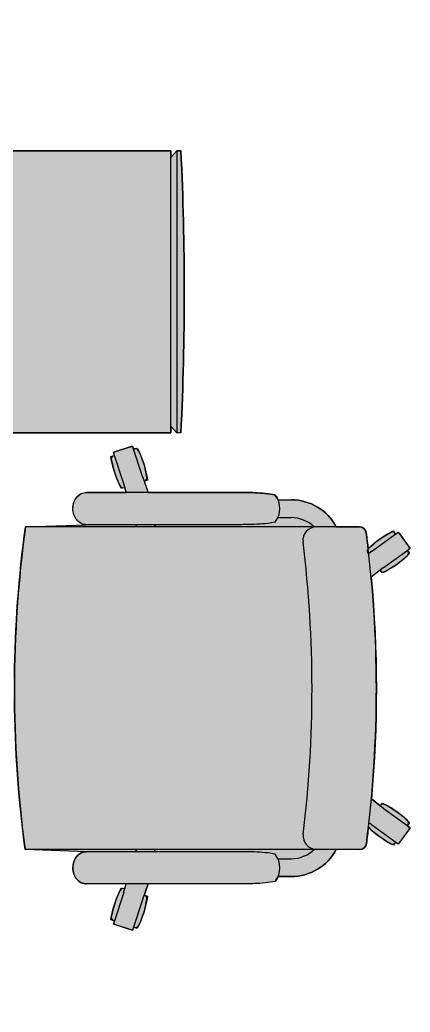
# Model space of a CAD drawing. Header units: millimetres. Extents: x 0 to 199210, y 0 to 94205.
# Drawn here: x 31438 to 32019, y 10486 to 11964 of the extents above; entities that cross this region are included whole.
import ezdxf

# ---------------------------------------------------------------- set-up
doc = ezdxf.new("R2010")
doc.units = ezdxf.units.MM
doc.layers.add('0-L-FUR', color=11, linetype='Continuous')

# ---------------------------------------------------------------- blocks, each defined once
blk = doc.blocks.new('Xr-PLAN$0$Xr-PLAN$0$A$C3A89022E')
h = blk.add_hatch(color=255)
h.dxf.hatch_style = 1
edge = h.paths.add_edge_path()
edge.add_line((2675.408702053479, 4122.422747667311), (2675.408702053479, 4112.422747667311))
edge.add_line((2675.408702053479, 4112.422747667311), (2684.408702054876, 4122.422747667311))
edge.add_line((2684.408702054876, 4122.422747667311), (2690.408702054005, 4122.422747667311))
edge.add_arc((-1717.091297944648, 3912.422747667321), 4412.499999998653, -2.727855063206789, 2.7278550632066185, ccw=False)
edge.add_line((2690.408702054004, 3702.422747667311), (2684.408702054876, 3702.422747667311))
edge.add_line((2684.408702054876, 3702.422747667311), (2675.408702053479, 3712.422747667311))
edge.add_line((2675.408702053479, 3712.422747667311), (2675.408702053479, 3702.422747667311))
edge.add_line((2675.408702053479, 3702.422747667311), (2365.408702055787, 3702.422747667311))
edge.add_line((2365.408702055787, 3702.422747667311), (2365.408702055739, 3344.750176273481))
edge.add_arc((2374.363330116845, 3195.017699381234), 150.0000000000003, 79.99266218586479, 93.42245084139142, ccw=False)
edge.add_line((2400.429475057288, 3342.735525278937), (2400.429475057288, 3337.629251501908))
edge.add_line((2400.429475057288, 3337.629251501908), (2442.734113429909, 3338.941453096366))
edge.add_arc((4242.644094976478, 3320.93983291871), 1799.999999999998, 172.2874549339041, 179.4269810807073, ccw=False)
edge.add_line((2458.92718419527, 3562.505522107254), (2549.609747063005, 3565.746279183324))
edge.add_arc((2549.609747063005, 3582.514074152233), 16.76779496890913, 243.5700380696205, 269.9999999999984, ccw=False)
edge.add_arc((2551.346476528167, 3586.008104011034), 20.66965015450426, 219.8055710360878, 243.5700380696237, ccw=False)
edge.add_arc((2554.06407941331, 3588.272773077471), 24.20717632710144, 199.0435461728898, 219.8055710360863, ccw=False)
edge.add_arc((2558.33290951632, 3589.746279185353), 28.72316245399958, 180.0000000040475, 199.0435461728921, ccw=False)
edge.add_arc((2558.331587783503, 3589.470730701396), 28.72316245434772, 151.3645656163341, 179.4503388246324, ccw=False)
edge.add_arc((2551.346476528996, 3593.484454355092), 20.66965015502817, 116.42996193649859, 151.8504546877328, ccw=False)
edge.add_arc((2549.609747063253, 3596.978484214125), 16.76779496896614, 90.00000000000159, 116.42996193650009, ccw=False)
edge.add_line((2549.609747063252, 3613.746279183091), (2608.912585594575, 3613.746279183091))
edge.add_line((2608.912585594575, 3613.746279183091), (2606.733905740276, 3621.233941513112))
edge.add_line((2606.733905740276, 3621.233941513112), (2601.877550788947, 3619.656016138815))
edge.add_arc((2734.31066991843, 3690.09371171183), 150.0000000000013, 188.8186981018154, 208.0073378133575, ccw=False)
edge.add_line((2586.083909483415, 3667.09746221455), (2591.479452838905, 3668.850580522342))
edge.add_line((2591.479452838905, 3668.850580522342), (2589.92794865645, 3673.625619402826))
edge.add_line((2589.92794865645, 3673.625619402826), (2618.459644144769, 3682.896129234002))
edge.add_line((2618.459644144769, 3682.896129234002), (2620.011148327295, 3678.12109035364))
edge.add_line((2620.011148327295, 3678.12109035364), (2625.406691683268, 3679.874208658856))
edge.add_arc((2491.971867156565, 3611.353061532383), 149.9999999999993, 7.99266218706282, 27.181301897269577, ccw=False)
edge.add_line((2640.514749813528, 3632.210003109696), (2635.617401283729, 3630.618758111102))
edge.add_line((2635.617401283729, 3630.618758111102), (2641.686828265316, 3613.746279183091))
edge.add_line((2641.686828265316, 3613.746279183091), (2777.609747066237, 3613.746279183091))
edge.add_arc((2777.609747066243, 3027.297383474815), 586.4488957082758, 87.8098552388351, 90.00000000000063, ccw=False)
edge.add_arc((2788.724128623332, 3317.916056396289), 295.6177719817481, 84.72490148685199, 87.8098552388343, ccw=False)
edge.add_arc((2804.996385545477, 3494.158424895367), 118.6257981538221, 77.3703837331384, 84.72490148685512, ccw=False)
edge.add_arc((2803.809747063439, 3589.746279183323), 33.79999999999971, 22.72724740339902, 36.63222431202348, ccw=False)
edge.add_line((2834.985327975816, 3602.804730652613), (2854.442212159629, 3602.804730651985))
edge.add_arc((2854.442212159629, 3526.504730651985), 76.30000000000018, 28.153289868650802, 90, ccw=False)
edge.add_line((2921.715037390878, 3562.505522107254), (2956.300381704583, 3562.505522107254))
edge.add_arc((2956.300381702715, 3552.505522107254), 10, 7.432975154877909, 89.99999998929923, ccw=False)
edge.add_arc((1181.341978925176, 3320.939832918714), 1799.999999999988, 6.6575949383960165, 7.432975156262785, ccw=False)
edge.add_arc((3074.219994914602, 3422.518175223742), 149.9999999999995, 116.81869810248841, 134.4355134866732, ccw=False)
edge.add_line((3006.54467398273, 3556.383969722441), (3009.879303164802, 3551.794246407051))
edge.add_line((3009.879303164802, 3551.794246407051), (3013.941193847926, 3554.745382732401))
edge.add_line((3013.941193847926, 3554.745382732401), (3031.574751417174, 3530.474872901606))
edge.add_line((3031.574751417174, 3530.474872901606), (3027.512860733516, 3527.523736575868))
edge.add_line((3027.512860733516, 3527.523736575868), (3030.847489913399, 3522.934013259568))
edge.add_arc((2924.446378013468, 3628.663873689145), 149.9999999999986, 295.9926621878456, 315.1813018978603, ccw=False)
edge.add_line((2990.184783346846, 3493.836346587948), (2987.183390922515, 3497.967408849408))
edge.add_line((2987.183390922515, 3497.967408849408), (2973.623136638342, 3487.457855085418))
edge.add_arc((1181.34197892516, 3320.939832918712), 1800.000000000004, -5.21409121173042, 5.308022808348596, ccw=False)
edge.add_line((2973.8937202229, 3157.36032695768), (2987.218750737337, 3147.030016004494))
edge.add_line((2987.218750737337, 3147.030016004494), (2990.245478582277, 3151.195949490626))
edge.add_arc((2924.507073253743, 3016.368422387066), 149.9999999999995, 44.81869810266761, 64.00733781421297, ccw=False)
edge.add_line((3030.908185152701, 3122.098282817624), (3027.573555973639, 3117.508559500137))
edge.add_line((3027.573555973639, 3117.508559500137), (3031.635446656766, 3114.55742317475))
edge.add_line((3031.635446656766, 3114.55742317475), (3014.001889088978, 3090.28691334287))
edge.add_line((3014.001889088978, 3090.28691334287), (3009.939998404721, 3093.23804966914))
edge.add_line((3009.939998404721, 3093.23804966914), (3006.605369222472, 3088.648326354042))
edge.add_arc((3074.28069015487, 3222.514120852477), 150.0000000000009, 225.7107114369254, 243.18130189728691, ccw=False)
edge.add_arc((1181.341978913931, 3320.939832821153), 1800.000000000005, 352.65482085982626, 353.4348512174512, ccw=False)
edge.add_arc((2956.653132670442, 3092.094235643177), 10.00000000000048, 270.0000000000026, 352.65482085670055, ccw=False)
edge.add_line((2956.653132670443, 3082.094235643177), (2921.71503739094, 3082.094235643177))
edge.add_arc((2854.442212159628, 3118.09502709833), 76.30000000000022, 270.00000000000034, 331.8467101314488, ccw=False)
edge.add_line((2854.442212159629, 3041.79502709833), (2834.985327975816, 3041.7950270984))
edge.add_arc((2803.809747063453, 3054.853478567724), 33.80000000000052, 325.79675789828633, 337.27275259653976, ccw=False)
edge.add_arc((2830.538199939189, 3035.853478566242), 1.225795457855838, 282.5658952640019, 359.9999999415044, ccw=False)
edge.add_arc((2804.996385549122, 3150.441332855177), 118.6257981532514, 275.27509851501645, 282.5658952640138, ccw=False)
edge.add_arc((2788.724128621176, 3326.683701354442), 295.6177719818965, 272.19014475953975, 275.27509851501543, ccw=False)
edge.add_arc((2777.609747072311, 3617.302374275968), 586.4488957081626, 270.0000000000012, 272.1901447595421, ccw=False)
edge.add_line((2777.609747072323, 3030.853478567805), (2641.686828265316, 3030.853478567805))
edge.add_line((2641.686828265316, 3030.853478567805), (2635.617401283747, 3013.980999639673))
edge.add_line((2635.617401283747, 3013.980999639673), (2640.514749813321, 3012.389754639139))
edge.add_arc((2491.971867156565, 3033.246696217932), 149.9999999999998, 332.8186981021831, 352.00733781236636, ccw=False)
edge.add_line((2625.406691682614, 2964.725549090184), (2620.011148327426, 2966.478667397099))
edge.add_line((2620.011148327426, 2966.478667397099), (2618.459644144903, 2961.703628516708))
edge.add_line((2618.459644144903, 2961.703628516708), (2589.927948656735, 2970.974138348239))
edge.add_line((2589.927948656735, 2970.974138348239), (2591.479452839072, 2975.749177228385))
edge.add_line((2591.479452839072, 2975.749177228385), (2586.083909483611, 2977.502295537143))
edge.add_arc((2734.310669918429, 2954.506046038601), 150.0000000000004, 151.992662187287, 171.181301897697, ccw=False)
edge.add_line((2601.877550788155, 3024.943741610126), (2606.733905740296, 3023.365816237661))
edge.add_line((2606.733905740296, 3023.365816237661), (2608.912585594575, 3030.853478567806))
edge.add_line((2608.912585594575, 3030.853478567806), (2549.609747062013, 3030.853478567806))
edge.add_arc((2549.609747062013, 3047.621273536481), 16.76779496867493, 243.5700380453024, 270, ccw=False)
edge.add_arc((2551.346476528996, 3051.115303395223), 20.669650155028, 219.8055710468794, 243.5700380453012, ccw=False)
edge.add_arc((2554.064079413308, 3053.379972461837), 24.20717632710039, 199.0435461728895, 219.8055710468822, ccw=False)
edge.add_arc((2558.332909516322, 3054.853478569718), 28.72316245400085, 180.0000000040466, 199.0435461728883, ccw=False)
edge.add_arc((2558.331587782119, 3054.577930086286), 28.72316245295896, 151.3645656107205, 179.4503388256527, ccw=False)
edge.add_arc((2551.346476528997, 3058.591653739572), 20.66965015503026, 116.429961925588, 151.8504546807749, ccw=False)
edge.add_arc((2549.609747063996, 3062.085683598779), 16.76779496914287, 89.99999999999687, 116.42996192558371, ccw=False)
edge.add_line((2549.609747063997, 3078.853478567922), (2458.560918478789, 3082.094235643172))
edge.add_arc((4242.644094976482, 3320.939832918711), 1800.000000000002, 180.4774037481434, 187.6251804422413, ccw=False)
edge.add_line((2442.706578624996, 3305.941925382963), (2400.429475057288, 3307.259347034038))
edge.add_line((2400.429475057288, 3307.259347034038), (2400.429475057288, 3302.109970055686))
edge.add_arc((2374.363330116843, 3449.827795953388), 149.9999999999997, 266.57754915860704, 280.0073378141359, ccw=False)
edge.add_line((2365.408702055733, 3300.095319061141), (2365.408702055629, 2522.422747667311))
edge.add_line((2365.408702055629, 2522.422747667311), (2675.408702053945, 2522.422747667311))
edge.add_line((2675.408702053945, 2522.422747667311), (2675.408702053945, 2512.422747667311))
edge.add_line((2675.408702053945, 2512.422747667311), (2684.408702055342, 2522.422747667311))
edge.add_line((2684.408702055342, 2522.422747667311), (2690.408702054469, 2522.422747667311))
edge.add_arc((-1717.091297944186, 2312.422747667311), 4412.499999998658, -2.7278550632066185, 2.7278550632066185, ccw=False)
edge.add_line((2690.408702054469, 2102.422747667311), (2684.408702055341, 2102.422747667311))
edge.add_line((2684.408702055341, 2102.422747667311), (2675.408702053945, 2112.422747667311))
edge.add_line((2675.408702053945, 2112.422747667311), (2675.408702053945, 2102.422747667311))
edge.add_line((2675.408702053945, 2102.422747667311), (2365.408702055573, 2102.422747667312))
edge.add_line((2365.408702055573, 2102.422747667312), (2365.408702055525, 1744.750176273441))
edge.add_arc((2374.36333011731, 1595.017699381235), 149.9999999999998, 79.99266218586462, 93.42245084165143, ccw=False)
edge.add_line((2400.429475057754, 1742.735525278937), (2400.429475057754, 1737.629251502211))
edge.add_line((2400.429475057754, 1737.629251502211), (2442.734113430374, 1738.941453096366))
edge.add_arc((4242.644094976944, 1720.93983291871), 1799.999999999998, 172.2874549339041, 179.4269810807073, ccw=False)
edge.add_line((2458.927184195736, 1962.505522107254), (2549.609747064214, 1965.746279183091))
edge.add_arc((2549.609747064214, 1982.514074152176), 16.76779496908443, 243.570038083802, 270, ccw=False)
edge.add_arc((2551.346476528356, 1986.008104011092), 20.66965015432882, 219.8055710324993, 243.57003808380222, ccw=False)
edge.add_arc((2554.064079413775, 1988.272773077471), 24.20717632710132, 199.0435461728956, 219.8055710324997, ccw=False)
edge.add_arc((2558.332909516786, 1989.746279185352), 28.72316245399995, 180.0000000040462, 199.0435461728943, ccw=False)
edge.add_arc((2558.331587783623, 1989.470730701572), 28.72316245400044, 151.3645656165051, 179.4503388249764, ccw=False)
edge.add_arc((2551.346476529186, 1993.484454355034), 20.6696501548531, 116.42996192960581, 151.8504546874989, ccw=False)
edge.add_arc((2549.609747063965, 1996.978484214067), 16.76779496902418, 90, 116.4299619296028, ccw=False)
edge.add_line((2549.609747063965, 2013.746279183091), (2608.912585595041, 2013.746279183091))
edge.add_line((2608.912585595041, 2013.746279183091), (2606.733905740758, 2021.233941513118))
edge.add_line((2606.733905740758, 2021.233941513118), (2601.877550789412, 2019.656016138815))
edge.add_arc((2734.310669918894, 2090.093711711829), 150.0000000000002, 188.8186981021314, 208.0073378133571, ccw=False)
edge.add_line((2586.083909484008, 2067.097462213731), (2591.479452839369, 2068.850580522458))
edge.add_line((2591.479452839369, 2068.850580522458), (2589.927948656959, 2073.625619402812))
edge.add_line((2589.927948656959, 2073.625619402812), (2618.459644145129, 2082.896129234343))
edge.add_line((2618.459644145129, 2082.896129234343), (2620.011148327754, 2078.121090353638))
edge.add_line((2620.011148327754, 2078.121090353638), (2625.406691683734, 2079.874208658857))
edge.add_arc((2491.97186715703, 2011.353061532384), 149.9999999999997, 7.992662187676103, 27.18130189726918, ccw=False)
edge.add_line((2640.51474981377, 2032.210003111288), (2635.617401284307, 2030.618758110789))
edge.add_line((2635.617401284307, 2030.618758110789), (2641.686828265781, 2013.746279183091))
edge.add_line((2641.686828265781, 2013.746279183091), (2777.609747060612, 2013.746279183091))
edge.add_arc((2777.609747060613, 1427.297383474699), 586.4488957083927, 87.8098552355093, 90.00000000000011, ccw=False)
edge.add_arc((2788.724128634604, 1717.916056396343), 295.6177719810476, 84.72490149122302, 87.80985523550862, ccw=False)
edge.add_arc((2804.996385543165, 1894.158424895544), 118.6257981542492, 77.3703837318057, 84.72490149120921, ccw=False)
edge.add_arc((2803.809747063904, 1989.746279183325), 33.79999999999946, 22.727247402753505, 36.632224311998414, ccw=False)
edge.add_line((2834.985327976428, 2002.804730652264), (2854.442212160095, 2002.804730652101))
edge.add_arc((2854.442212160095, 1926.504730652101), 76.30000000000018, 28.153289868552122, 90.0000000000004, ccw=False)
edge.add_line((2921.715037391406, 1962.505522107254), (2956.300381705048, 1962.505522107254))
edge.add_arc((2956.300381703181, 1952.505522107255), 9.999999999999773, 7.432975154876885, 89.99999998930178, ccw=False)
edge.add_arc((1181.341978925623, 1720.939832918749), 1800.000000000002, 6.657594938394823, 7.432975156261591, ccw=False)
edge.add_arc((3074.219994915067, 1822.518175223739), 150.0000000000005, 116.81869810248759, 134.4355134866726, ccw=False)
edge.add_line((3006.544673983196, 1956.38396972244), (3009.879303165264, 1951.794246407055))
edge.add_line((3009.879303165264, 1951.794246407055), (3013.941193848351, 1954.745382732367))
edge.add_line((3013.941193848351, 1954.745382732367), (3031.574751417347, 1930.474872901515))
edge.add_line((3031.574751417347, 1930.474872901515), (3027.51286073393, 1927.52373657594))
edge.add_line((3027.51286073393, 1927.52373657594), (3030.847489913865, 1922.934013259568))
edge.add_arc((2924.446378013934, 2028.663873689146), 149.9999999999995, 295.99266218744685, 315.1813018978599, ccw=False)
edge.add_line((2990.184783346374, 1893.836346587491), (2987.183390923143, 1897.967408849534))
edge.add_line((2987.183390923143, 1897.967408849534), (2973.623136638807, 1887.457855085418))
edge.add_arc((1181.341978925626, 1720.939832918711), 1800.000000000004, -5.214091211740822, 5.308022808348596, ccw=False)
edge.add_line((2973.893720223336, 1557.360326957354), (2987.21875073711, 1547.030016004937))
edge.add_line((2987.21875073711, 1547.030016004937), (2990.245478585598, 1551.195949489234))
edge.add_arc((2924.507073254208, 1416.368422387067), 149.9999999999995, 44.81869810266687, 64.00733781299908, ccw=False)
edge.add_line((3030.908185153166, 1522.098282817624), (3027.573555974105, 1517.508559500137))
edge.add_line((3027.573555974105, 1517.508559500137), (3031.635446657052, 1514.557423174879))
edge.add_line((3031.635446657052, 1514.557423174879), (3014.001889089463, 1490.286913342872))
edge.add_line((3014.001889089463, 1490.286913342872), (3009.939998405176, 1493.238049669126))
edge.add_line((3009.939998405176, 1493.238049669126), (3006.605369222938, 1488.648326354042))
edge.add_arc((3074.280690155335, 1622.514120852476), 149.9999999999999, 225.7107114369256, 243.1813018972873, ccw=False)
edge.add_arc((1181.341978914397, 1720.939832821153), 1800.000000000005, 352.65482085982626, 353.4348512174512, ccw=False)
edge.add_arc((2956.653132670908, 1492.094235643177), 10.00000000000048, 270.0000000000026, 352.65482085670055, ccw=False)
edge.add_line((2956.653132670908, 1482.094235643177), (2921.715037391219, 1482.094235643177))
edge.add_arc((2854.442212160094, 1518.095027098679), 76.29999999999993, 270, 331.84671013115104, ccw=False)
edge.add_line((2854.442212160094, 1441.795027098679), (2834.985327976282, 1441.795027098633))
edge.add_arc((2803.809747063849, 1454.853478567791), 33.80000000000066, 325.79675789849574, 337.2727525968445, ccw=False)
edge.add_arc((2830.538199939655, 1435.853478566242), 1.225795457855838, 282.5658952640042, 359.99999994942215, ccw=False)
edge.add_arc((2804.996385549588, 1550.441332855177), 118.6257981532512, 275.27509851501645, 282.5658952640139, ccw=False)
edge.add_arc((2788.724128621642, 1726.683701354438), 295.6177719818924, 272.19014475893977, 275.2750985150153, ccw=False)
edge.add_arc((2777.60974707582, 2017.302374276023), 586.4488957081012, 270.0000000000012, 272.1901447589423, ccw=False)
edge.add_line((2777.609747075832, 1430.853478567922), (2641.686828265782, 1430.853478567922))
edge.add_line((2641.686828265782, 1430.853478567922), (2635.617401284223, 1413.980999639904))
edge.add_line((2635.617401284223, 1413.980999639904), (2640.514749813547, 1412.389754637432))
edge.add_arc((2491.97186715703, 1433.24669621793), 149.9999999999996, 332.81869810218376, 352.0073378117087, ccw=False)
edge.add_line((2625.40669168308, 1364.725549090184), (2620.011148327892, 1366.478667397098))
edge.add_line((2620.011148327892, 1366.478667397098), (2618.459644145442, 1361.703628516935))
edge.add_line((2618.459644145442, 1361.703628516935), (2589.927948657127, 1370.974138348246))
edge.add_line((2589.927948657127, 1370.974138348246), (2591.479452839469, 1375.749177228407))
edge.add_line((2591.479452839469, 1375.749177228407), (2586.08390948422, 1377.502295538073))
edge.add_arc((2734.310669918894, 1354.506046038601), 150.0000000000007, 151.9926621872869, 171.1813018973372, ccw=False)
edge.add_line((2601.87755078862, 1424.943741610126), (2606.733905740748, 1423.365816237666))
edge.add_line((2606.733905740748, 1423.365816237666), (2608.912585595041, 1430.853478567922))
edge.add_line((2608.912585595041, 1430.853478567922), (2549.609747062231, 1430.853478567922))
edge.add_arc((2549.609747062232, 1447.621273536539), 16.7677949686165, 243.5700380416597, 269.99999999999693, ccw=False)
edge.add_arc((2551.346476529461, 1451.115303395225), 20.66965015502898, 219.8055710468649, 243.57003804166652, ccw=False)
edge.add_arc((2554.064079413774, 1453.379972461836), 24.2071763271003, 199.0435461714179, 219.8055710468635, ccw=False)
edge.add_arc((2558.332909517481, 1454.853478569834), 28.72316245469482, 180.0000000038135, 199.0435461714163, ccw=False)
edge.add_arc((2558.331587782238, 1454.577930086523), 28.72316245261196, 151.3645656133722, 179.4503388256547, ccw=False)
edge.add_arc((2551.34647652891, 1458.591653739456), 20.669650154679, 116.42996192271289, 151.8504546833348, ccw=False)
edge.add_arc((2549.609747064214, 1462.085683598488), 16.76779496908466, 90, 116.42996192271181, ccw=False)
edge.add_line((2549.609747064214, 1478.853478567573), (2458.560918479254, 1482.094235643172))
edge.add_arc((4242.644094976945, 1720.939832918708), 1799.999999999999, 180.4774037481545, 187.6251804422413, ccw=False)
edge.add_line((2442.706578625464, 1705.941925382613), (2400.429475057754, 1707.259347033589))
edge.add_line((2400.429475057754, 1707.259347033589), (2400.429475057754, 1702.109970056036))
edge.add_arc((2374.363330117309, 1849.827795953736), 149.9999999999984, 266.57754915834687, 280.0073378141362, ccw=False)
edge.add_line((2365.408702055519, 1700.095319061531), (2365.408702055339, 357.4227476673032))
edge.add_line((2365.408702055339, 357.4227476673032), (1696.728673817008, 357.4227476673095))
edge.add_line((1696.728673817008, 357.4227476673095), (1696.728673816, 195.1385802561563))
edge.add_arc((1676.72667361598, 195.1385802561562), 20.00200020001989, -90, 2.8421709430404007e-13, ccw=False)
edge.add_line((1676.72667361598, 175.1365800561362), (1666.725673516084, 175.1365800561362))
edge.add_arc((1666.725673515699, 195.1385802561562), 20.00200020002001, 179.9999999999997, 270.00000000110526, ccw=False)
edge.add_line((1646.723673315679, 195.1385802561563), (1646.723673315903, 357.4227476673104))
edge.add_line((1646.723673315903, 357.4227476673104), (1626.721673116903, 357.4227476673104))
edge.add_line((1626.721673116903, 357.4227476673104), (1626.721673115801, 183.625315742931))
edge.add_arc((1586.717672715778, 183.6253157429512), 40.00400040002273, 294.83458750328526, 359.999999999971, ccw=False)
edge.add_arc((1414.065926055771, 481.6927386958984), 384.3139954290269, 240.46433719254838, 299.53566280893875, ccw=False)
edge.add_arc((1241.414179393905, 183.6253157429309), 40.00400040004097, 179.9999999999999, 245.16541251335872, ccw=False)
edge.add_line((1201.410178993864, 183.625315742931), (1201.410178994554, 357.422747667315))
edge.add_line((1201.410178994554, 357.422747667315), (1181.408178795012, 357.422747667315))
edge.add_line((1181.408178795012, 357.422747667315), (1181.408178795402, 195.1385802561563))
edge.add_arc((1161.406178595382, 195.1385802561562), 20.00200020001989, -90, 2.8421709430404007e-13, ccw=False)
edge.add_line((1161.406178595382, 175.1365800561362), (1151.405178494555, 175.1365800561362))
edge.add_arc((1151.405178494169, 195.1385802561562), 20.00200020002001, 179.9999999999997, 270.00000000110526, ccw=False)
edge.add_line((1131.403178294149, 195.1385802561563), (1131.403178294106, 357.4227476673159))
edge.add_line((1131.403178294106, 357.4227476673159), (665.4087020539419, 357.4227476673186))
edge.add_line((665.4087020539419, 357.4227476673186), (665.4087020541219, 1700.095319061553))
edge.add_arc((656.4540739919759, 1849.827795953737), 149.9999999999997, 259.9926621867677, 273.42245084178927, ccw=False)
edge.add_line((630.3879290538607, 1702.109970055625), (630.3879290538607, 1707.259347033653))
edge.add_line((630.3879290538607, 1707.259347033653), (588.1108254842875, 1705.941925382569))
edge.add_arc((-1211.826690867196, 1720.939832918721), 1800.000000000003, 352.37481955775854, 359.52259625184377, ccw=False)
edge.add_line((572.2564856304971, 1482.094235643177), (481.2076570457702, 1478.853478567573))
edge.add_arc((481.2076570457704, 1462.08568359948), 16.76779496809286, 63.570038060049626, 90.00000000000063, ccw=False)
edge.add_arc((479.6718238124716, 1458.493149373444), 20.66965015113024, 28.65302840490142, 64.1902605191811, ccw=False)
edge.add_arc((472.4844945938877, 1454.853478568436), 28.72316245214636, -1.0255121196678374e-09, 28.149545328776924, ccw=False)
edge.add_arc((472.4858163249892, 1455.129027051797), 28.72316245422907, 331.3645655914891, 359.45033882074665, ccw=False)
edge.add_arc((479.4709275793583, 1451.115303390797), 20.66965015147955, 296.4299619450542, 331.85045467124394, ccw=False)
edge.add_arc((481.2076570477539, 1447.621273535548), 16.76779496762538, 270, 296.42996193317595, ccw=False)
edge.add_line((481.2076570477539, 1430.853478567922), (421.9048185151769, 1430.853478567922))
edge.add_line((421.9048185151769, 1430.853478567922), (424.0834983696245, 1423.365816238018))
edge.add_line((424.0834983696245, 1423.365816238018), (428.9398533198855, 1424.943741608966))
edge.add_arc((296.5067341889944, 1354.506046038601), 150.0000000000008, 8.818698102439896, 28.007337812211176, ccw=False)
edge.add_line((444.7334946237579, 1377.502295537497), (439.3379512713855, 1375.749177228765))
edge.add_line((439.3379512713855, 1375.749177228765), (440.8894554540057, 1370.974138348658))
edge.add_line((440.8894554540057, 1370.974138348658), (412.357759964184, 1361.703628517383))
edge.add_line((412.357759964184, 1361.703628517383), (410.8062557817452, 1366.478667397364))
edge.add_line((410.8062557817452, 1366.478667397364), (405.410712428295, 1364.725549089745))
edge.add_arc((538.8455369541184, 1433.246696217932), 149.9999999999997, 187.992662186038, 207.1813018980054, ccw=False)
edge.add_line((390.3026542967818, 1412.389754643275), (395.2000028253669, 1413.980999639396))
edge.add_line((395.2000028253669, 1413.980999639396), (389.1305758439703, 1430.853478567922))
edge.add_line((389.1305758439703, 1430.853478567922), (253.2076570325166, 1430.853478567922))
edge.add_arc((253.2076570325203, 2017.30237437347), 586.4488958055474, 267.80985524186974, 269.99999999999966, ccw=False)
edge.add_arc((242.0932754857841, 1726.683701319849), 295.6177719473651, 264.7249014844385, 267.8098552418704, ccw=False)
edge.add_arc((225.8210185589202, 1550.441332851533), 118.6257981496369, 257.3703837364439, 264.7249014844762, ccw=False)
edge.add_arc((227.0076570472452, 1454.853478567922), 33.79999999999987, 202.7272474033955, 216.6322243157341, ccw=False)
edge.add_line((195.8320761348673, 1441.795027098633), (176.375191949192, 1441.79502709868))
edge.add_arc((176.3751919491915, 1518.09502709868), 76.30000000000041, 208.1532898688495, 270.0000000000003, ccw=False)
edge.add_line((109.1023667180671, 1482.094235643177), (74.16427143791225, 1482.094235643177))
edge.add_arc((74.16427143693244, 1492.094235643177), 10, 187.3451791440274, 270.0000000056139, ccw=False)
edge.add_arc((1849.475425180864, 1720.939832918695), 1800, 186.5651487857526, 187.3451791433083, ccw=False)
edge.add_arc((-43.46328604605421, 1622.514120852474), 149.9999999999998, 296.81869810047596, 314.2892885617372, ccw=False)
edge.add_line((24.21203488111678, 1488.648326351397), (20.87740570534561, 1493.238049669347))
edge.add_line((20.87740570534561, 1493.238049669347), (16.81551502150523, 1490.286913343416))
edge.add_line((16.81551502150523, 1490.286913343416), (-0.8180425478540201, 1514.55742317342))
edge.add_line((-0.8180425478540201, 1514.55742317342), (3.243848136403813, 1517.508559499735))
edge.add_line((3.243848136403813, 1517.508559499735), (-0.09078104581158186, 1522.098282815681))
edge.add_arc((106.3103308550773, 1416.368422387066), 149.9999999999997, 115.99266218659571, 135.1813018983789, ccw=False)
edge.add_line((40.57192552463994, 1551.195949489698), (43.59865337145129, 1547.030016004012))
edge.add_line((43.59865337145129, 1547.030016004012), (56.92368388337218, 1557.360326954994))
edge.add_arc((1849.475425180862, 1720.939832918713), 1800, 174.6919771915761, 185.2140912118163, ccw=False)
edge.add_line((57.19426746790396, 1887.457855087775), (43.63401318601291, 1897.967408849996))
edge.add_line((43.63401318601291, 1897.967408849996), (40.63262076682122, 1893.836346585812))
edge.add_arc((106.3710260958184, 2028.663873689146), 149.9999999999995, 224.8186981021397, 244.0073378140163, ccw=False)
edge.add_line((-0.03008580411324147, 1922.934013259568), (3.304543376273614, 1927.523736576562))
edge.add_line((3.304543376273614, 1927.523736576562), (-0.7573473070219734, 1930.474872902156))
edge.add_line((-0.7573473070219734, 1930.474872902156), (16.87621026091847, 1954.745382733774))
edge.add_line((16.87621026091847, 1954.745382733774), (20.93810094524497, 1951.794246407456))
edge.add_line((20.93810094524497, 1951.794246407456), (24.27273012702153, 1956.38396972244))
edge.add_arc((-43.4025908048409, 1822.518175223736), 149.999999999999, 45.5644865151196, 63.18130189751588, ccw=False)
edge.add_arc((1849.475425165084, 1720.939832783532), 1800, 172.56702483939, 173.3424050571668, ccw=False)
edge.add_arc((74.51702240516904, 1952.505522107255), 9.999999999999844, 89.99999999999778, 172.5670248437254, ccw=False)
edge.add_line((74.51702240516943, 1962.505522107255), (109.1023667178806, 1962.505522107255))
edge.add_arc((176.375191949192, 1926.504730652101), 76.30000000000035, 90, 151.8467101314479, ccw=False)
edge.add_line((176.375191949192, 2002.804730652101), (195.8320761347209, 2002.804730652264))
edge.add_arc((227.0076570471429, 1989.746279183081), 33.79999999999988, 145.7967579050445, 157.272752596798, ccw=False)
edge.add_arc((200.279204169166, 2008.746279184074), 1.225795457855895, 102.56589526738207, 180.0000000727582, ccw=False)
edge.add_arc((225.8210185653927, 1894.158424899196), 118.6257981506306, 95.2750985093204, 102.56589526737912, ccw=False)
edge.add_arc((242.0932754728171, 1717.916056430931), 295.6177719465204, 92.19014476367931, 95.27509850932142, ccw=False)
edge.add_arc((253.2076570477446, 1427.297383377253), 586.4488958058382, 90, 92.19014476367983, ccw=False)
edge.add_line((253.2076570477448, 2013.746279183091), (389.1305758439703, 2013.746279183091))
edge.add_line((389.1305758439703, 2013.746279183091), (395.2000028252819, 2030.618758111295))
edge.add_line((395.2000028252819, 2030.618758111295), (390.3026542965581, 2032.210003105449))
edge.add_arc((538.8455369541177, 2011.353061532382), 149.9999999999995, 152.8186981025414, 172.0073378145753, ccw=False)
edge.add_line((405.4107124276406, 2079.874208659296), (410.8062557818812, 2078.121090353372))
edge.add_line((410.8062557818812, 2078.121090353372), (412.3577599644973, 2082.896129233896))
edge.add_line((412.3577599644973, 2082.896129233896), (440.8894554541716, 2073.625619402399))
edge.add_line((440.8894554541716, 2073.625619402399), (439.3379512714855, 2068.850580522099))
edge.add_line((439.3379512714855, 2068.850580522099), (444.7334946239716, 2067.097462214309))
edge.add_arc((296.5067341889946, 2090.093711711831), 150.0000000000012, 331.99266218714433, 351.1813018980911, ccw=False)
edge.add_line((428.9398533190938, 2019.656016139976), (424.0834983696141, 2021.233941512765))
edge.add_line((424.0834983696141, 2021.233941512765), (421.9048185151773, 2013.746279183091))
edge.add_line((421.9048185151773, 2013.746279183091), (481.2076570460185, 2013.746279183091))
edge.add_arc((481.2076570460187, 1996.978484215058), 16.76779496803283, 63.570038060895115, 90.00000000000063, ccw=False)
edge.add_arc((479.6718238125806, 1993.385949988832), 20.66965015130427, 28.65302840167419, 64.19026051974993, ccw=False)
edge.add_arc((472.484494592499, 1989.746279184071), 28.72316245353495, -1.4903775991115253e-09, 28.149545324615417, ccw=False)
edge.add_arc((472.4858163256814, 1990.021827666941), 28.72316245353439, 331.3645655957564, 359.4503388212477, ccw=False)
edge.add_arc((479.4709275804648, 1986.008104006666), 20.66965015077976, 296.42996194259314, 331.8504546748767, ccw=False)
edge.add_arc((481.2076570457704, 1982.514074151184), 16.76779496809285, 269.9999999999994, 296.42996193995043, ccw=False)
edge.add_line((481.2076570457702, 1965.746279183091), (571.8902199140157, 1962.505522107259))
edge.add_arc((-1211.826690867196, 1720.939832918709), 1800.000000000003, 0.573018919291826, 7.712545066096084, ccw=False)
edge.add_line((588.083290679378, 1738.941453096337), (630.3879290538607, 1737.629251502124))
edge.add_line((630.3879290538607, 1737.629251502124), (630.3879290538607, 1742.735525279347))
edge.add_arc((656.4540739919772, 1595.017699381236), 149.9999999999984, 86.57754915820891, 100.00733781323288, ccw=False)
edge.add_line((665.4087020541278, 1744.750176273419), (665.408702054176, 2102.422747667311))
edge.add_line((665.408702054176, 2102.422747667311), (355.4087020553416, 2102.422747667311))
edge.add_line((355.4087020553416, 2102.422747667311), (355.4087020553416, 2112.422747667311))
edge.add_line((355.4087020553416, 2112.422747667311), (346.4087020553416, 2102.422747667311))
edge.add_line((346.4087020553416, 2102.422747667311), (340.408702055282, 2102.422747667311))
edge.add_arc((4747.908702053945, 2312.422747667316), 4412.499999998665, 177.2721449367934, 182.7278550632067, ccw=False)
edge.add_line((340.4087020552815, 2522.422747667311), (346.4087020553411, 2522.422747667312))
edge.add_line((346.4087020553411, 2522.422747667312), (355.4087020553416, 2512.422747667311))
edge.add_line((355.4087020553416, 2512.422747667311), (355.4087020553416, 2522.422747667312))
edge.add_line((355.4087020553416, 2522.422747667312), (665.4087020542315, 2522.422747667311))
edge.add_line((665.4087020542315, 2522.422747667311), (665.4087020543357, 3300.095319061244))
edge.add_arc((656.4540739915109, 3449.827795953388), 149.9999999999998, 259.9926621867674, 273.422450842049, ccw=False)
edge.add_line((630.387929053395, 3302.109970055275), (630.3879290533946, 3307.259347034103))
edge.add_line((630.3879290533946, 3307.259347034103), (588.1108254838246, 3305.941925382919))
edge.add_arc((-1211.826690867664, 3320.939832918716), 1800.000000000005, 352.37481955775866, 359.5225962518551, ccw=False)
edge.add_line((572.2564856300319, 3082.094235643177), (481.2076570450567, 3078.853478567922))
edge.add_arc((481.2076570450569, 3062.085683599771), 16.76779496815107, 63.57003805920249, 90.0000000000004, ccw=False)
edge.add_arc((479.6718238115332, 3058.493149373516), 20.66965015148079, 28.653028407682086, 64.19026051819532, ccw=False)
edge.add_arc((472.484494593075, 3054.853478568262), 28.72316245249326, -1.1430074664531276e-09, 28.14954533133522, ccw=False)
edge.add_arc((472.485816325218, 3055.12902705161), 28.72316245353503, 331.3645655899828, 359.4503388206417, ccw=False)
edge.add_arc((479.4709275788929, 3051.115303390797), 20.66965015147945, 296.4299619450535, 331.8504546696183, ccw=False)
edge.add_arc((481.2076570470404, 3047.621273535489), 16.76779496768357, 270, 296.4299619340228, ccw=False)
edge.add_line((481.2076570470404, 3030.853478567806), (421.9048185147117, 3030.853478567806))
edge.add_line((421.9048185147117, 3030.853478567806), (424.0834983691452, 3023.365816238014))
edge.add_line((424.0834983691452, 3023.365816238014), (428.9398533194203, 3024.943741608965))
edge.add_arc((296.5067341885288, 2954.5060460386), 150.0000000000009, 8.818698102081214, 28.007337812211006, ccw=False)
edge.add_line((444.7334946234364, 2977.502295536568), (439.3379512708516, 2975.749177228743))
edge.add_line((439.3379512708516, 2975.749177228743), (440.8894554534659, 2970.974138348653))
edge.add_line((440.8894554534659, 2970.974138348653), (412.357759963792, 2961.703628517157))
edge.add_line((412.357759963792, 2961.703628517157), (410.8062557812796, 2966.478667397364))
edge.add_line((410.8062557812796, 2966.478667397364), (405.4107124278294, 2964.725549089745))
edge.add_arc((538.8455369536528, 3033.246696217932), 149.9999999999997, 187.9926621853811, 207.1813018980054, ccw=False)
edge.add_line((390.302654296077, 3012.389754644978), (395.2000028249113, 3013.980999639167))
edge.add_line((395.2000028249113, 3013.980999639167), (389.1305758435046, 3030.853478567806))
edge.add_line((389.1305758435046, 3030.853478567806), (253.207657035096, 3030.853478567806))
edge.add_arc((253.2076570350982, 3617.302374373412), 586.4488958056058, 267.80985524126993, 269.9999999999998, ccw=False)
edge.add_arc((242.0932754853188, 3326.68370131985), 295.6177719473654, 264.7249014844383, 267.8098552412704, ccw=False)
edge.add_arc((225.8210185585258, 3150.441332851526), 118.6257981496367, 257.3703837363016, 264.72490148444143, ccw=False)
edge.add_arc((227.0076570467785, 3054.853478567691), 33.80000000000002, 202.7272474033988, 216.6322243151239, ccw=False)
edge.add_line((195.8320761344012, 3041.7950270984), (176.3751919487263, 3041.795027098331))
edge.add_arc((176.3751919487258, 3118.095027098331), 76.30000000000064, 208.1532898685522, 270.00000000000034, ccw=False)
edge.add_line((109.1023667174145, 3082.094235643177), (74.16427143744659, 3082.094235643177))
edge.add_arc((74.16427143646678, 3092.094235643177), 10, 187.3451791440274, 270.0000000056139, ccw=False)
edge.add_arc((1849.475425180394, 3320.939832918732), 1800, 186.5651487857538, 187.3451791433095, ccw=False)
edge.add_arc((-43.46328604652284, 3222.514120852472), 150.0000000000007, 296.8186981004772, 314.2892885617382, ccw=False)
edge.add_line((24.21203488065157, 3088.648326351396), (20.8774057048704, 3093.238049669361))
edge.add_line((20.8774057048704, 3093.238049669361), (16.81551502105822, 3090.286913343416))
edge.add_line((16.81551502105822, 3090.286913343416), (-0.8180425484974876, 3114.557423173291))
edge.add_line((-0.8180425484974876, 3114.557423173291), (3.243848135937696, 3117.508559499737))
edge.add_line((3.243848135937696, 3117.508559499737), (-0.0907810462776979, 3122.098282815681))
edge.add_arc((106.310330854611, 3016.368422387067), 149.9999999999987, 115.9926621867751, 135.1813018983792, ccw=False)
edge.add_line((40.57192552375182, 3151.195949489492), (43.5986533708865, 3147.030016004031))
edge.add_line((43.5986533708865, 3147.030016004031), (56.9236838828765, 3157.36032695532))
edge.add_arc((1849.475425180397, 3320.939832918712), 1800, 174.6919771915761, 185.2140912118059, ccw=False)
edge.add_line((57.19426746743829, 3487.457855087775), (43.63401318571005, 3497.96740884987))
edge.add_line((43.63401318571005, 3497.96740884987), (40.6326207654156, 3493.83634658627))
edge.add_arc((106.3710260953514, 3628.663873689146), 149.9999999999986, 224.8186981021401, 244.0073378136173, ccw=False)
edge.add_line((-0.03008580457890275, 3522.934013259568), (3.304543375755657, 3527.523736576491))
edge.add_line((3.304543375755657, 3527.523736576491), (-0.7573473077795825, 3530.474872902247))
edge.add_line((-0.7573473077795825, 3530.474872902247), (16.87621026041279, 3554.745382733809))
edge.add_line((16.87621026041279, 3554.745382733809), (20.93810094477612, 3551.794246407451))
edge.add_line((20.93810094477612, 3551.794246407451), (24.27273012655542, 3556.383969722441))
edge.add_arc((-43.40259080531763, 3422.518175223741), 150.0000000000009, 45.56448651511488, 63.18130189751167, ccw=False)
edge.add_arc((1849.47542516463, 3320.939832783491), 1800.000000000017, 172.5670248393888, 173.3424050571656, ccw=False)
edge.add_arc((74.51702240470327, 3552.505522107254), 9.999999999999877, 89.99999999999977, 172.5670248437188, ccw=False)
edge.add_line((74.51702240470331, 3562.505522107254), (109.1023667174768, 3562.505522107254))
edge.add_arc((176.3751919487261, 3526.504730651985), 76.30000000000025, 89.99999999999977, 151.8467101313493, ccw=False)
edge.add_line((176.3751919487263, 3602.804730651985), (195.8320761344012, 3602.804730652613))
edge.add_arc((227.0076570467434, 3589.746279183239), 33.79999999999983, 145.7967579052443, 157.2727525964482, ccw=False)
edge.add_arc((200.2792041687003, 3608.746279184074), 1.225795457855895, 102.56589526605183, 180.0000000698886, ccw=False)
edge.add_arc((225.8210185621874, 3494.158424899022), 118.6257981502049, 95.27509851369342, 102.5658952660554, ccw=False)
edge.add_arc((242.0932754831578, 3317.916056430873), 295.6177719472245, 92.19014476035608, 95.27509851369263, ccw=False)
edge.add_arc((253.2076570411821, 3027.297383377369), 586.4488958057218, 90, 92.19014476035511, ccw=False)
edge.add_line((253.2076570411823, 3613.746279183091), (389.1305758435046, 3613.746279183091))
edge.add_line((389.1305758435046, 3613.746279183091), (395.2000028249286, 3630.618758111608))
edge.add_line((395.2000028249286, 3630.618758111608), (390.3026542958687, 3632.210003103855))
edge.add_arc((538.8455369536514, 3611.353061532383), 149.9999999999987, 152.8186981025414, 172.0073378151899, ccw=False)
edge.add_line((405.410712427175, 3679.874208659296), (410.8062557814092, 3678.121090353375))
edge.add_line((410.8062557814092, 3678.121090353375), (412.3577599639248, 3682.896129233554))
edge.add_line((412.3577599639248, 3682.896129233554), (440.889455453751, 3673.625619402412))
edge.add_line((440.889455453751, 3673.625619402412), (439.3379512710185, 3668.850580521983))
edge.add_line((439.3379512710185, 3668.850580521983), (444.7334946236324, 3667.097462215126))
edge.add_arc((296.5067341885293, 3690.093711711831), 150.0000000000005, 331.9926621871446, 351.18130189840696, ccw=False)
edge.add_line((428.9398533186281, 3619.656016139977), (424.0834983691657, 3621.233941512759))
edge.add_line((424.0834983691657, 3621.233941512759), (421.9048185147117, 3613.746279183091))
edge.add_line((421.9048185147117, 3613.746279183091), (481.2076570458007, 3613.746279183091))
edge.add_arc((481.2076570458009, 3596.978484215117), 16.76779496797462, 63.57003806174208, 90.0000000000008, ccw=False)
edge.add_arc((479.6718238120093, 3593.385949988805), 20.66965015147939, 28.65302840186081, 64.1902605196596, ccw=False)
edge.add_arc((472.4844945916863, 3589.74627918413), 28.723162453882, -1.607418198545929e-09, 28.14954532437463, ccw=False)
edge.add_arc((472.485816325216, 3590.021827667018), 28.72316245353484, 331.36456559431315, 359.45033882109533, ccw=False)
edge.add_arc((479.4709275797223, 3586.008104006607), 20.6696501509547, 296.42996194320904, 331.85045467356355, ccw=False)
edge.add_arc((481.2076570460484, 3582.514074151242), 16.76779496791823, 270.0000000000006, 296.4299619374095, ccw=False)
edge.add_line((481.2076570460486, 3565.746279183324), (571.89021991355, 3562.505522107259))
edge.add_arc((-1211.826690867664, 3320.939832918713), 1800.000000000004, 0.5730189192917123, 7.712545066096027, ccw=False)
edge.add_line((588.0832906789119, 3338.941453096337), (630.387929053395, 3337.62925150182))
edge.add_line((630.387929053395, 3337.62925150182), (630.387929053395, 3342.735525279347))
edge.add_arc((656.4540739915104, 3195.017699381236), 149.9999999999989, 86.57754915794828, 100.00733781323248, ccw=False)
edge.add_line((665.408702054342, 3344.750176273378), (665.4087020543902, 3702.422747667311))
edge.add_line((665.4087020543902, 3702.422747667311), (355.4087020548754, 3702.422747667311))
edge.add_line((355.4087020548754, 3702.422747667311), (355.408702054875, 3712.42274766731))
edge.add_line((355.408702054875, 3712.42274766731), (346.4087020548759, 3702.422747667311))
edge.add_line((346.4087020548759, 3702.422747667311), (340.4087020548154, 3702.422747667311))
edge.add_arc((4747.908702053473, 3912.422747667297), 4412.499999998658, 177.2721449367932, 182.7278550632065, ccw=False)
edge.add_line((340.4087020548168, 4122.422747667311), (346.4087020548759, 4122.422747667311))
edge.add_line((346.4087020548759, 4122.422747667311), (355.4087020548759, 4112.422747667311))
edge.add_line((355.4087020548759, 4112.422747667311), (355.4087020548759, 4122.422747667311))
edge.add_line((355.4087020548759, 4122.422747667311), (665.4087020546295, 4122.422747667467))
edge.add_line((665.4087020546295, 4122.422747667467), (665.408702054646, 4212.422747667319))
edge.add_line((665.408702054646, 4212.422747667319), (2365.408702056043, 4212.422747667303))
edge.add_line((2365.408702056043, 4212.422747667303), (2365.408702056026, 4122.422747667262))
edge.add_line((2365.408702056026, 4122.422747667262), (2675.408702053479, 4122.422747667311))
edge = h.paths.add_edge_path()
edge.add_arc((1586.717672715803, 77.29491493797497), 40.00400040000841, 290.13677003434884, 359.99999999995265, ccw=False)
edge.add_arc((1414.065926055774, 457.1743163569052), 457.1742883764598, 245.9349462329854, 294.06505376833195, ccw=False)
edge.add_arc((1241.414179393905, 77.29491493794231), 40.00400040006448, 180.0000000000005, 249.8632299831294, ccw=False)
edge.add_arc((1241.414179393879, 77.29491493794242), 40.00400040003842, 69.86322996704428, 180.0000000000007, ccw=False)
edge.add_arc((1414.065926055776, 459.6405135280355), 379.6324847478326, 245.2594656165119, 294.7405343847036)
edge.add_arc((1586.717672715778, 77.29491493794177), 40.00400040003338, 2.8421709430404007e-13, 110.1367700189106, ccw=False)
at = {"layer": '0-L-FUR'}
for p, q in [((2675.408702053945, 2522.422747667311), (1895.408702055342, 2522.422747667311)), ((2675.408702053945, 2102.422747667311), (2675.408702053945, 2522.422747667311)), ((2675.408702053945, 2512.422747667311), (2684.408702055342, 2522.422747667311)), ((2684.408702055342, 2522.422747667311), (2684.408702055342, 2102.422747667311)), ((2690.408702055342, 2522.422747667311), (2684.408702055342, 2522.422747667311)), ((1895.408702055342, 2102.422747667311), (2675.408702053945, 2102.422747667311)), ((2675.408702053945, 2112.422747667311), (2684.408702055342, 2102.422747667311)), ((2690.408702055342, 2102.422747667311), (2684.408702055342, 2102.422747667311)), ((2591.479452839005, 2068.850580522339), (2590.192234470858, 2068.432337921011)), ((2605.224289877689, 2026.548321845839), (2590.545982645708, 2071.723506370108)), ((2616.557531112689, 2082.278095245609), (2591.830061688903, 2074.243653391386)), ((2633.755985366995, 2035.818831676981), (2619.077678134083, 2080.994016201133)), ((2620.011148326914, 2078.121090353365), (2621.298366695992, 2078.539332954111)), ((2604.981318510021, 2027.257213524324), (2608.912585595041, 2013.746279183091)), ((2633.493298280402, 2036.523579650457), (2641.686828265782, 2013.746279183091)), ((2635.617401285446, 2030.618758111159), (2636.466794892098, 2030.894742824501)), ((2777.609747064183, 2013.746279183091), (2549.609747064183, 2013.746279183091)), ((2605.925505710649, 2020.971276421114), (2606.733905740432, 2021.233941513012)), ((2834.985327977105, 2002.804730652264), (2854.442212160095, 2002.804730652264)), ((2777.609747064183, 1965.746279183091), (2549.609747064183, 1965.746279183091)), ((2834.778545287321, 1976.204730652171), (2854.442212160095, 1976.204730652171)), ((2973.894852626952, 1925.650012744605), (3012.323159860331, 1953.569812228336)), ((3009.879303165129, 1951.79424640724), (3008.789684579126, 1953.293977728477)), ((3015.11676435254, 1953.127348744209), (3030.399180912762, 1932.092906890219)), ((2969.332408964052, 1922.537177682287), (2968.807454842958, 1923.259715042441)), ((2974.521611409145, 1926.065762236147), (2969.968265480711, 1922.969551155591)), ((2991.528410195722, 1901.379502913347), (3029.956717429101, 1929.29930239731)), ((3027.512860733899, 1927.523736575982), (3028.602479318972, 1926.024005254745)), ((2992.14165423566, 1901.810193340658), (2973.623136640876, 1887.457855087021)), ((2987.683009617846, 1897.279742711937), (2987.183390922728, 1897.967408850105)), ((2992.178185813944, 1543.18518379693), (2973.89372022578, 1557.360326955459)), ((2987.218750737025, 1547.030016004821), (2987.743704857654, 1547.752553364742)), ((2991.589105435996, 1543.652793162866), (3030.017412668909, 1515.732993679019)), ((2974.554661633796, 1518.932144252598), (2970.29556718783, 1521.829162557391)), ((2973.955547867692, 1519.382283331608), (3012.383855100139, 1491.462483847878)), ((3030.45987615257, 1512.939389186111), (3015.177459594212, 1491.904947332005)), ((3027.573555974173, 1517.508559500231), (3028.66317455878, 1519.008290821585)), ((3009.939998405403, 1493.238049669439), (3008.850379818934, 1491.738318347736)), ((2956.653132670908, 1482.094235643177), (2458.56091847911, 1482.094235643177)), ((2777.609747064183, 1478.853478567573), (2549.609747064183, 1478.853478567573)), ((2834.778545287321, 1468.395027098144), (2854.442212160095, 1468.395027098144)), ((2834.985327977105, 1441.795027098633), (2854.442212160095, 1441.795027098633)), ((2777.609747064183, 1430.853478567922), (2549.609747064183, 1430.853478567922)), ((2604.981318510021, 1417.34254422634), (2608.912585595041, 1430.853478567922)), ((2605.925505710649, 1423.628481329317), (2606.733905740432, 1423.365816237769)), ((2633.493298280402, 1408.07617810044), (2641.686828265782, 1430.853478567922)), ((2605.224289877689, 1418.051435904825), (2590.545982645708, 1372.876251380439)), ((2633.755985366995, 1408.780926073334), (2619.077678134083, 1363.605741549181)), ((2635.617401285446, 1413.980999639505), (2636.466794892098, 1413.705014925814)), ((2591.479452839005, 1375.749177228558), (2590.192234470858, 1376.167419830119)), ((2616.557531112689, 1362.321662505754), (2591.830061688903, 1370.356104359744)), ((2620.011148326914, 1366.478667397416), (2621.298366695992, 1366.060424796204))]:
    blk.add_line(p, q, dxfattribs=at)
for points in [[(2365.408702055629, 2522.422747667311), (2675.408702053945, 2522.422747667311), (2675.408702053945, 2512.422747667311), (2684.408702055342, 2522.422747667311), (2690.408702054469, 2522.422747667311, -0.02380952380953106), (2690.408702054469, 2102.422747667311), (2684.408702055341, 2102.422747667311), (2675.408702053945, 2112.422747667311), (2675.408702053945, 2102.422747667311), (2365.408702055573, 2102.422747667312)], [(2442.734113430374, 1738.941453096366, -0.03116214066732653), (2458.927184195736, 1962.505522107254), (2549.609747064214, 1965.746279183091, -0.1158364333842299), (2542.146342558167, 1967.498863820503, -0.1040652877905347), (2535.467611424165, 1972.775716452332, -0.09084006161572564), (2531.181740958718, 1980.374293947942, -0.08328491318094845), (2529.609747062786, 1989.746279183324, -0.1231644769082868), (2533.121648330315, 2003.235868336896, -0.1557934641438694), (2542.146342554432, 2011.993694543939, -0.115836433443503), (2549.609747063965, 2013.746279183091), (2608.912585595041, 2013.746279183091), (2606.733905740758, 2021.233941513118), (2601.877550789412, 2019.656016138815, -0.08392242824057855), (2586.083909484008, 2067.097462213731), (2591.479452839369, 2068.850580522458), (2589.927948656959, 2073.625619402812), (2618.459644145129, 2082.896129234343), (2620.011148327754, 2078.121090353638), (2625.406691683734, 2079.874208658857, -0.08392242823340496), (2640.51474981377, 2032.210003111288), (2635.617401284307, 2030.618758110789), (2641.686828265781, 2013.746279183091), (2777.609747060612, 2013.746279183091, -0.009556600223310245), (2800.021436418391, 2013.317880947034, -0.01346146306065345), (2815.902583275308, 2012.281813090939, -0.03210115721633115), (2830.933639314132, 2009.913938174839, -0.06074646320557566), (2834.985327976428, 2002.804730652264), (2854.442212160095, 2002.804730652101, -0.276604383537619), (2921.715037391406, 1962.505522107254), (2956.300381705048, 1962.505522107254, -0.3767072643901061), (2966.216350433813, 1953.799185175106, -0.003383247347688417), (2969.204086554656, 1929.624006023178, -0.07701961225945558), (3006.544673983196, 1956.38396972244), (3009.879303165264, 1951.794246407055), (3013.941193848351, 1954.745382732367), (3031.574751417347, 1930.474872901515), (3027.51286073393, 1927.52373657594), (3030.847489913865, 1922.934013259568, -0.08392242823700766), (2990.184783346374, 1893.836346587491), (2987.183390923143, 1897.967408849534), (2973.623136638807, 1887.457855085418, -0.04594366888343707), (2973.893720223336, 1557.360326957354), (2987.21875073711, 1547.030016004937), (2990.245478585598, 1551.195949489234, -0.08392242823665254), (3030.908185153166, 1522.098282817624), (3027.573555974105, 1517.508559500137), (3031.635446657052, 1514.557423174879), (3014.001889089463, 1490.286913342872), (3009.939998405176, 1493.238049669126), (3006.605369222938, 1488.648326354042, -0.07637783233056271), (2969.538468967821, 1515.140627378967, -0.003403537643695772), (2966.571072077299, 1490.815768619292, -0.3771447725613831), (2956.653132670908, 1482.094235643177), (2921.715037391219, 1482.094235643177, -0.2766043835362235), (2854.442212160094, 1441.795027098679), (2834.985327976282, 1441.795027098633, -0.05011536574272828), (2831.76399539751, 1435.85347856516, -0.3513421748128657), (2830.804886816536, 1434.657045277588, -0.03182283782359011), (2815.902583294474, 1432.31794466196, -0.01346146311210643), (2800.021436376839, 1431.281876801808, -0.009556600199093292), (2777.609747075832, 1430.853478567922), (2641.686828265782, 1430.853478567922), (2635.617401284223, 1413.980999639904), (2640.514749813547, 1412.389754637432, -0.08392242823310525), (2625.40669168308, 1364.725549090184), (2620.011148327892, 1366.478667397098), (2618.459644145442, 1361.703628516935), (2589.927948657127, 1370.974138348246), (2591.479452839469, 1375.749177228407), (2586.08390948422, 1377.502295538073, -0.08392242823541379), (2601.87755078862, 1424.943741610126), (2606.733905740748, 1423.365816237666), (2608.912585595041, 1430.853478567922), (2549.609747062231, 1430.853478567922, -0.1158364335705627), (2542.146342545348, 1432.606063210775, -0.104065287541331), (2535.46761142805, 1437.882915832035, -0.09084006168541874), (2531.181740958515, 1445.481493332897, -0.08328491317547801), (2529.609747062786, 1454.853478567922, -0.123164476925169), (2533.121648330901, 1468.343067722561, -0.1557934641560652), (2542.14634255646, 1477.100893929312, -0.1158364334130328), (2549.609747064214, 1478.853478567573), (2458.560918479254, 1482.094235643172, -0.03119817547021821), (2442.706578625464, 1705.941925382613)], [(2529.609747062786, 1989.746279183324, -0.08328491296494099), (2531.181740950677, 1999.118264395409, -0.0908400621127559), (2535.467611438944, 2006.716841931353, -0.1040652874261508), (2542.146342552151, 2011.993694542805, -0.1158364334852903), (2549.609747064183, 2013.746279183091, -0.1158364334853221)], [(2830.941030982765, 2009.903993162225, 0.0288916764733231), (2830.804886816884, 2009.94271247265, 0.0318228378323248), (2815.902583290706, 2012.281813089518, 0.0134614630970744), (2800.021436390816, 2013.317880948089, 0.009556600210023001), (2777.609747064183, 2013.746279183091, 0.0095566002100149)], [(2549.609747064183, 1965.746279183091, -0.1158364334852769), (2542.146342552151, 1967.498863823494, -0.1040652874261444), (2535.467611438944, 1972.775716434597, -0.0908400621127523), (2531.181740950677, 1980.374293971239, -0.0832849129649428), (2529.609747062786, 1989.746279183324, -0.08328491296494099)], [(2622.975799860316, 1965.746279183091, -0.024410033973452), (2624.516703858855, 1962.505522107254, -0.0530736982039697)], [(2651.036518892623, 1965.746279183091, -0.0095023458196425), (2652.108419790282, 1962.505522107254, -0.0527453876734195)], [(2830.941030982765, 1969.588565203725, -0.0288916764733806), (2830.804886816884, 1969.5498458933, -0.0318228378323248), (2815.902583290706, 1967.210745277596, -0.0134614630970744), (2800.021436390816, 1966.174677418094, -0.009556600210023001), (2777.609747064183, 1965.746279183091, -0.0095566002100149)], [(2549.609747064183, 1478.853478567573, 0.1158364334852769), (2542.146342552151, 1477.100893927171, 0.1040652874261444), (2535.467611438944, 1471.824041315835, 0.0908400621127523), (2531.181740950677, 1464.225463779541, 0.0832849129649428), (2529.609747062786, 1454.853478567922, 0.08328491296494099)], [(2622.975799860316, 1478.853478567573, 0.024410033973452), (2624.516703858855, 1482.094235643177, 0.0530736982039697)], [(2651.036518892623, 1478.853478567573, 0.0095023458196425), (2652.108419790282, 1482.094235643177, 0.0527453876734195)], [(2830.941030982765, 1475.011192546823, 0.0288916764733806), (2830.804886816884, 1475.049911857015, 0.0318228378323248), (2815.902583290706, 1477.389012473766, 0.0134614630970744), (2800.021436390816, 1478.425080332338, 0.009556600210023001), (2777.609747064183, 1478.853478567573, 0.0095566002100149)], [(2529.609747062786, 1454.853478567922, 0.08328491296494099), (2531.181740950677, 1445.481493355604, 0.0908400621127559), (2535.467611438944, 1437.882915818962, 0.1040652874261508), (2542.146342552151, 1432.606063207393, 0.1158364334852903), (2549.609747064183, 1430.853478567922, 0.1158364334853221)], [(2830.941030982765, 1434.69576458809, -0.0288916764733231), (2830.804886816884, 1434.657045277665, -0.0318228378323248), (2815.902583290706, 1432.317944661612, -0.0134614630970744), (2800.021436390816, 1431.281876802343, -0.009556600210023001), (2777.609747064183, 1430.853478567922, -0.0095566002100149)]]:
    blk.add_lwpolyline(points, format="xyb", dxfattribs=at)
blk.add_lwpolyline([(2956.300381705048, 1962.505522107254), (2458.927184196073, 1962.505522107254)], dxfattribs=at)
for centre, radius, start, end in [((-1717.091297944193, 2312.422747667311), 4412.499999998664, 357.2721449309139, 2.727855055344607), ((2592.44809567777, 2072.341540358859), 2, 108.0000000175942, 198.0000000041439), ((2617.169962217915, 2080.393499773127), 2, 17.4731127206553, 107.4731127172017), ((2622.843451666995, 2073.784050372909), 5, 25.50301195164405, 108.0000000175942), ((2491.97186715703, 2011.353061532383), 150, 9.646288650581235, 25.50301195164405), ((2591.737319442793, 2063.677055339111), 5, 108.0000000175942, 190.4969880550406), ((2734.310669918894, 2090.09371171183), 150, 190.4969880550406, 206.3537113587669), ((2634.921709920163, 2035.650025406285), 5, 288.0000000175942, 9.646288650581235), ((2604.38042073918, 2025.726559002316), 5, 206.3537113587669, 288.0000000175942), ((2803.809747063904, 1989.746279183324), 33.80000000000001, 323.38878040271, 36.61121959729), ((2854.442212160095, 1926.504730652101), 76.29999999999998, 28.15328987746401, 90), ((2854.442212160095, 1926.504730652101), 49.7, 46.41579969296465, 90), ((4242.644094976946, 1720.93983291871), 1800, 172.2874549317384, 187.6251804393369), ((2892.006544753793, 1942.505522107254), 20, 90, 186.9924983371539), ((2956.300381705048, 1952.505522107254), 10, 7.432975157946752, 90), ((1181.34197892563, 1720.93983291871), 1800, 352.6548208531718, 7.432975157946752), ((3074.219994915067, 1822.51817522374), 150, 118.4969880443586, 134.3537113440236), ((3005.038673490635, 1949.950293491143), 5, 35.99999997185634, 118.4969880443586), ((3013.498730364139, 1951.951778239469), 2, 35.99999997185634, 126.0000000055403), ((1085.543523992761, 1720.93983291871), 1800, 353.0937671658647, 6.992498337153895), ((2972.852539815358, 1926.198641303825), 5, 134.3537113440236, 215.9999999718563), ((3024.263320464059, 1923.489836969311), 5, 313.5030119239169, 35.99999997185634), ((3028.781146923895, 1930.917336386294), 2, 306.0000000055402, 35.99999997185634), ((2924.446378013934, 2028.663873689147), 150, 297.646288674555, 313.5030119239169), ((2991.728094588849, 1900.218668972971), 5, 215.9999999718563, 297.646288674555), ((2991.788789830054, 1544.813627103242), 5, 62.353711325445, 143.9999999834566), ((2924.507073254208, 1416.368422387066), 150, 46.49698807608307, 62.353711325445), ((3024.324015703402, 1521.542459107019), 5, 323.9999999834566, 46.49698807608307), ((3074.280690155341, 1622.514120852473), 150, 225.7107114134643, 241.5030119556414), ((3028.8418421651, 1514.114959690502), 2, 323.9999999834566, 53.99999999445971), ((2892.338090220816, 1502.094235643177), 20, 173.0937671658647, 270), ((2854.442212160095, 1518.09502709868), 76.29999999999998, 270, 331.846710122536), ((2854.442212160095, 1518.09502709868), 49.7, 270, 313.5842003070354), ((2956.653132670908, 1492.094235643177), 10, 270, 352.6548208531718), ((3005.099368730909, 1495.082002585303), 5, 241.5030119556414, 323.9999999834566), ((3013.559425605345, 1493.080517836861), 2, 233.9999999944598, 323.9999999834566), ((2803.809747063904, 1454.853478567922), 33.80000000000001, 323.38878040271, 36.61121959729), ((2734.310669918894, 1354.506046038601), 150, 153.6462886412331, 169.5030119449594), ((2604.38042073918, 1418.873198748348), 5, 71.99999998240582, 153.6462886412331), ((2491.97186715703, 1433.246696217931), 150, 334.4969880483559, 350.3537113363825), ((2634.921709920163, 1408.949732344496), 5, 350.3537113363825, 71.99999998240582), ((2591.737319442793, 1380.922702411321), 5, 169.5030119449594, 251.9999999824058), ((2592.44809567777, 1372.258217391922), 2, 161.9999999958561, 251.9999999824058), ((2617.169962217915, 1364.206257977421), 2, 252.5268872827984, 342.5268872793447), ((2622.843451666995, 1370.815707377638), 5, 251.9999999824058, 334.4969880483559)]:
    blk.add_arc(centre, radius, start, end, dxfattribs=at)

msp = doc.modelspace()

# ---------------------------------------------------------------- block references
msp.add_blockref('Xr-PLAN$0$Xr-PLAN$0$A$C3A89022E', (28987.34032048981, 9246.435057589602))

doc.saveas('drawing.dxf')
